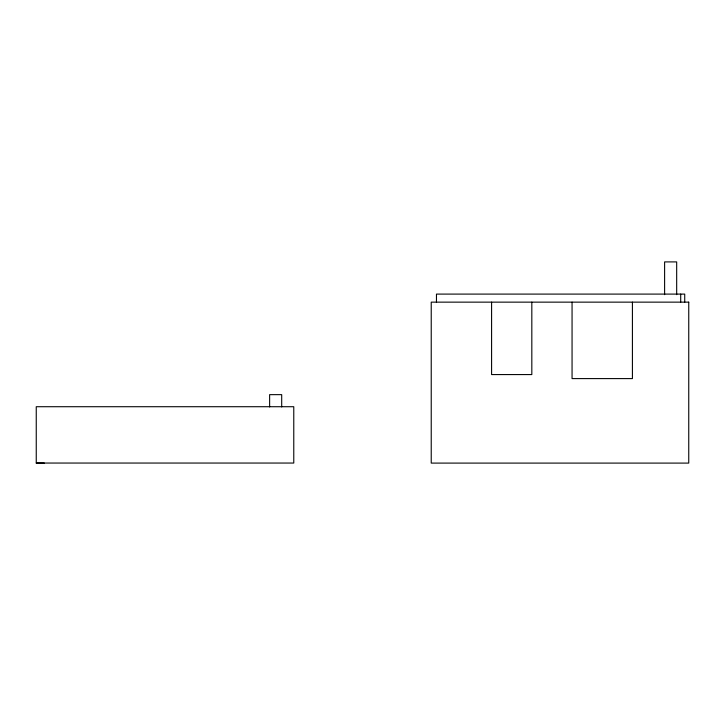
<?xml version="1.0" encoding="UTF-8"?>
<svg xmlns="http://www.w3.org/2000/svg" width="725" height="725" viewBox="0 0 725 725"><rect width="100%" height="100%" fill="white"/><g stroke="black" fill="none" stroke-linecap="round" stroke-linejoin="round"><path stroke-width="1.09" d="M36.25 463.048L293.77 463.048L293.77 406.716L36.25 406.716L36.25 463.067L44.297 463.094M684.726 302.144L684.726 294.096L436.468 294.096L436.468 302.144M680.702 294.096L680.702 302.144M676.679 294.658L676.679 261.906L664.607 261.906L664.607 294.658M632.418 302.144L632.418 378.595L572.061 378.595L572.061 302.144M531.824 302.144L531.824 374.571L491.586 374.571L491.586 302.144M281.699 406.933L281.699 394.645L269.627 394.645L269.627 406.933M688.75 302.144L431.23 302.144L431.23 463.094L688.75 463.094L688.75 302.144"/></g></svg>
